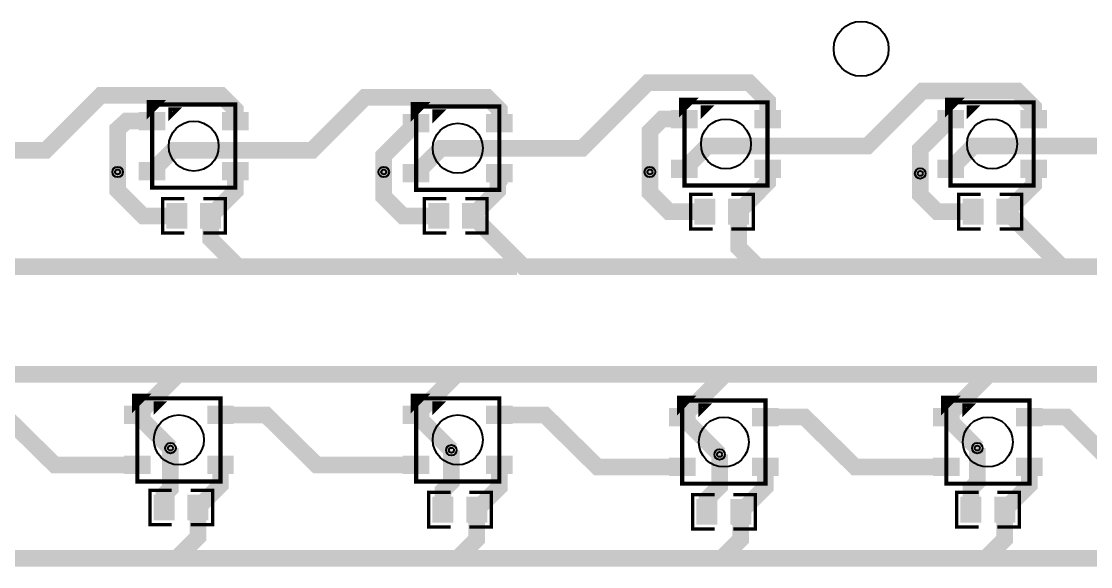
# Model space of a CAD drawing. Extents: x -5 to 8273, y -8273 to 5.
# Drawn here: x 2472 to 5003, y -2700 to -1410 of the extents above; entities that cross this region are included whole.
import ezdxf

# ---------------------------------------------------------------- set-up
doc = ezdxf.new("R2010")
doc.units = 9
for name, color, linetype, true_color in [('Hole', 7, 'Continuous', 0x222222), ('Multi-Layer', 7, 'Continuous', 0xc0c0c0), ('TopLayer', 7, 'Continuous', 0xff0000), ('TopPasteMaskLayer', 7, 'Continuous', 0x808080), ('TopSilkLayer', 7, 'Continuous', 0xffcc00), ('TopSolderMaskLayer', 7, 'Continuous', 0x800080)]:
    doc.layers.add(name, color=color, linetype=linetype, true_color=true_color)

msp = doc.modelspace()

# ---------------------------------------------------------------- hatches: boundary and pattern name
at = {"layer": 'TopLayer'}
for points in [[(2811.125, -1665.5999999999985), (2752.0250000000015, -1665.5999999999985), (2752.0250000000015, -1626.300000000003), (2811.125, -1626.300000000003)], [(3007.9249999999956, -1665.5999999999985), (2948.925000000003, -1665.5999999999985), (2948.925000000003, -1626.300000000003), (3007.9249999999956, -1626.300000000003)], [(3436.125, -1670.5999999999985), (3377.0250000000015, -1670.5999999999985), (3377.0250000000015, -1631.300000000003), (3436.125, -1631.300000000003)], [(3632.9249999999956, -1670.5999999999985), (3573.925000000003, -1670.5999999999985), (3573.925000000003, -1631.300000000003), (3632.9249999999956, -1631.300000000003)], [(4071.125, -1660.5999999999985), (4012.0250000000015, -1660.5999999999985), (4012.0250000000015, -1621.300000000003), (4071.125, -1621.300000000003)], [(4267.924999999996, -1660.5999999999985), (4208.925000000003, -1660.5999999999985), (4208.925000000003, -1621.300000000003), (4267.924999999996, -1621.300000000003)], [(4701.125, -1660.5999999999985), (4642.0250000000015, -1660.5999999999985), (4642.0250000000015, -1621.300000000003), (4701.125, -1621.300000000003)], [(4897.924999999996, -1660.5999999999985), (4838.925000000003, -1660.5999999999985), (4838.925000000003, -1621.300000000003), (4897.924999999996, -1621.300000000003)], [(2811.125, -1783.699999999997), (2752.0250000000015, -1783.699999999997), (2752.0250000000015, -1744.4000000000015), (2811.125, -1744.4000000000015)], [(3007.9249999999956, -1783.699999999997), (2948.925000000003, -1783.699999999997), (2948.925000000003, -1744.4000000000015), (3007.9249999999956, -1744.4000000000015)], [(4071.125, -1778.699999999997), (4012.0250000000015, -1778.699999999997), (4012.0250000000015, -1739.4000000000015), (4071.125, -1739.4000000000015)], [(4267.924999999996, -1778.699999999997), (4208.925000000003, -1778.699999999997), (4208.925000000003, -1739.4000000000015), (4267.924999999996, -1739.4000000000015)], [(4701.125, -1778.699999999997), (4642.0250000000015, -1778.699999999997), (4642.0250000000015, -1739.4000000000015), (4701.125, -1739.4000000000015)], [(4897.924999999996, -1778.699999999997), (4838.925000000003, -1778.699999999997), (4838.925000000003, -1739.4000000000015), (4897.924999999996, -1739.4000000000015)], [(3436.125, -1788.699999999997), (3377.0250000000015, -1788.699999999997), (3377.0250000000015, -1749.4000000000015), (3436.125, -1749.4000000000015)], [(3632.9249999999956, -1788.699999999997), (3573.925000000003, -1788.699999999997), (3573.925000000003, -1749.4000000000015), (3632.9249999999956, -1749.4000000000015)], [(2862.834999999992, -1898.5429999999978), (2817.165000000008, -1898.5429999999978), (2817.165000000008, -1841.4570000000022), (2862.834999999992, -1841.4570000000022)], [(2942.834999999992, -1898.5429999999978), (2897.165000000008, -1898.5429999999978), (2897.165000000008, -1841.4570000000022), (2942.834999999992, -1841.4570000000022)], [(3482.834999999992, -1898.5429999999978), (3437.165000000008, -1898.5429999999978), (3437.165000000008, -1841.4570000000022), (3482.834999999992, -1841.4570000000022)], [(3562.834999999992, -1898.5429999999978), (3517.165000000008, -1898.5429999999978), (3517.165000000008, -1841.4570000000022), (3562.834999999992, -1841.4570000000022)], [(4112.834999999992, -1888.5429999999978), (4067.165000000008, -1888.5429999999978), (4067.165000000008, -1831.4570000000022), (4112.834999999992, -1831.4570000000022)], [(4192.834999999992, -1888.5429999999978), (4147.165000000008, -1888.5429999999978), (4147.165000000008, -1831.4570000000022), (4192.834999999992, -1831.4570000000022)], [(4747.834999999992, -1888.5429999999978), (4702.165000000008, -1888.5429999999978), (4702.165000000008, -1831.4570000000022), (4747.834999999992, -1831.4570000000022)], [(4827.834999999992, -1888.5429999999978), (4782.165000000008, -1888.5429999999978), (4782.165000000008, -1831.4570000000022), (4827.834999999992, -1831.4570000000022)], [(2776.125, -2360.5999999999985), (2717.0250000000015, -2360.5999999999985), (2717.0250000000015, -2321.300000000003), (2776.125, -2321.300000000003)], [(2972.9249999999956, -2360.5999999999985), (2913.925000000003, -2360.5999999999985), (2913.925000000003, -2321.300000000003), (2972.9249999999956, -2321.300000000003)], [(3436.125, -2360.5999999999985), (3377.0250000000015, -2360.5999999999985), (3377.0250000000015, -2321.300000000003), (3436.125, -2321.300000000003)], [(3632.9249999999956, -2360.5999999999985), (3573.925000000003, -2360.5999999999985), (3573.925000000003, -2321.300000000003), (3632.9249999999956, -2321.300000000003)], [(4066.125, -2365.5999999999985), (4007.0250000000015, -2365.5999999999985), (4007.0250000000015, -2326.300000000003), (4066.125, -2326.300000000003)], [(4262.924999999996, -2365.5999999999985), (4203.925000000003, -2365.5999999999985), (4203.925000000003, -2326.300000000003), (4262.924999999996, -2326.300000000003)], [(4691.125, -2365.5999999999985), (4632.0250000000015, -2365.5999999999985), (4632.0250000000015, -2326.300000000003), (4691.125, -2326.300000000003)], [(4887.924999999996, -2365.5999999999985), (4828.925000000003, -2365.5999999999985), (4828.925000000003, -2326.300000000003), (4887.924999999996, -2326.300000000003)], [(2776.125, -2478.699999999997), (2717.0250000000015, -2478.699999999997), (2717.0250000000015, -2439.4000000000015), (2776.125, -2439.4000000000015)], [(2972.9249999999956, -2478.699999999997), (2913.925000000003, -2478.699999999997), (2913.925000000003, -2439.4000000000015), (2972.9249999999956, -2439.4000000000015)], [(3436.125, -2478.699999999997), (3377.0250000000015, -2478.699999999997), (3377.0250000000015, -2439.4000000000015), (3436.125, -2439.4000000000015)], [(3632.9249999999956, -2478.699999999997), (3573.925000000003, -2478.699999999997), (3573.925000000003, -2439.4000000000015), (3632.9249999999956, -2439.4000000000015)], [(4066.125, -2483.699999999997), (4007.0250000000015, -2483.699999999997), (4007.0250000000015, -2444.4000000000015), (4066.125, -2444.4000000000015)], [(4262.924999999996, -2483.699999999997), (4203.925000000003, -2483.699999999997), (4203.925000000003, -2444.4000000000015), (4262.924999999996, -2444.4000000000015)], [(4691.125, -2483.699999999997), (4632.0250000000015, -2483.699999999997), (4632.0250000000015, -2444.4000000000015), (4691.125, -2444.4000000000015)], [(4887.924999999996, -2483.699999999997), (4828.925000000003, -2483.699999999997), (4828.925000000003, -2444.4000000000015), (4887.924999999996, -2444.4000000000015)], [(2832.834999999992, -2588.542999999998), (2787.165000000008, -2588.542999999998), (2787.165000000008, -2531.457000000002), (2832.834999999992, -2531.457000000002)], [(2912.834999999992, -2588.542999999998), (2867.165000000008, -2588.542999999998), (2867.165000000008, -2531.457000000002), (2912.834999999992, -2531.457000000002)], [(3492.834999999992, -2593.542999999998), (3447.165000000008, -2593.542999999998), (3447.165000000008, -2536.457000000002), (3492.834999999992, -2536.457000000002)], [(3572.834999999992, -2593.542999999998), (3527.165000000008, -2593.542999999998), (3527.165000000008, -2536.457000000002), (3572.834999999992, -2536.457000000002)], [(4117.834999999992, -2598.542999999998), (4072.165000000008, -2598.542999999998), (4072.165000000008, -2541.457000000002), (4117.834999999992, -2541.457000000002)], [(4197.834999999992, -2598.542999999998), (4152.165000000008, -2598.542999999998), (4152.165000000008, -2541.457000000002), (4197.834999999992, -2541.457000000002)], [(4742.834999999992, -2593.542999999998), (4697.165000000008, -2593.542999999998), (4697.165000000008, -2536.457000000002), (4742.834999999992, -2536.457000000002)], [(4822.834999999992, -2593.542999999998), (4777.165000000008, -2593.542999999998), (4777.165000000008, -2536.457000000002), (4822.834999999992, -2536.457000000002)]]:
    msp.add_hatch(color=256, dxfattribs=at).paths.add_polyline_path(points)
at = {"layer": 'TopPasteMaskLayer'}
for points in [[(2811.125, -1665.5999999999985), (2752.0250000000015, -1665.5999999999985), (2752.0250000000015, -1626.300000000003), (2811.125, -1626.300000000003)], [(3007.9249999999956, -1665.5999999999985), (2948.925000000003, -1665.5999999999985), (2948.925000000003, -1626.300000000003), (3007.9249999999956, -1626.300000000003)], [(3436.125, -1670.5999999999985), (3377.0250000000015, -1670.5999999999985), (3377.0250000000015, -1631.300000000003), (3436.125, -1631.300000000003)], [(3632.9249999999956, -1670.5999999999985), (3573.925000000003, -1670.5999999999985), (3573.925000000003, -1631.300000000003), (3632.9249999999956, -1631.300000000003)], [(4071.125, -1660.5999999999985), (4012.0250000000015, -1660.5999999999985), (4012.0250000000015, -1621.300000000003), (4071.125, -1621.300000000003)], [(4267.924999999996, -1660.5999999999985), (4208.925000000003, -1660.5999999999985), (4208.925000000003, -1621.300000000003), (4267.924999999996, -1621.300000000003)], [(4701.125, -1660.5999999999985), (4642.0250000000015, -1660.5999999999985), (4642.0250000000015, -1621.300000000003), (4701.125, -1621.300000000003)], [(4897.924999999996, -1660.5999999999985), (4838.925000000003, -1660.5999999999985), (4838.925000000003, -1621.300000000003), (4897.924999999996, -1621.300000000003)], [(2811.125, -1783.699999999997), (2752.0250000000015, -1783.699999999997), (2752.0250000000015, -1744.4000000000015), (2811.125, -1744.4000000000015)], [(3007.9249999999956, -1783.699999999997), (2948.925000000003, -1783.699999999997), (2948.925000000003, -1744.4000000000015), (3007.9249999999956, -1744.4000000000015)], [(4071.125, -1778.699999999997), (4012.0250000000015, -1778.699999999997), (4012.0250000000015, -1739.4000000000015), (4071.125, -1739.4000000000015)], [(4267.924999999996, -1778.699999999997), (4208.925000000003, -1778.699999999997), (4208.925000000003, -1739.4000000000015), (4267.924999999996, -1739.4000000000015)], [(4701.125, -1778.699999999997), (4642.0250000000015, -1778.699999999997), (4642.0250000000015, -1739.4000000000015), (4701.125, -1739.4000000000015)], [(4897.924999999996, -1778.699999999997), (4838.925000000003, -1778.699999999997), (4838.925000000003, -1739.4000000000015), (4897.924999999996, -1739.4000000000015)], [(3436.125, -1788.699999999997), (3377.0250000000015, -1788.699999999997), (3377.0250000000015, -1749.4000000000015), (3436.125, -1749.4000000000015)], [(3632.9249999999956, -1788.699999999997), (3573.925000000003, -1788.699999999997), (3573.925000000003, -1749.4000000000015), (3632.9249999999956, -1749.4000000000015)], [(2862.834999999992, -1898.5429999999978), (2817.165000000008, -1898.5429999999978), (2817.165000000008, -1841.4570000000022), (2862.834999999992, -1841.4570000000022)], [(2942.834999999992, -1898.5429999999978), (2897.165000000008, -1898.5429999999978), (2897.165000000008, -1841.4570000000022), (2942.834999999992, -1841.4570000000022)], [(3482.834999999992, -1898.5429999999978), (3437.165000000008, -1898.5429999999978), (3437.165000000008, -1841.4570000000022), (3482.834999999992, -1841.4570000000022)], [(3562.834999999992, -1898.5429999999978), (3517.165000000008, -1898.5429999999978), (3517.165000000008, -1841.4570000000022), (3562.834999999992, -1841.4570000000022)], [(4112.834999999992, -1888.5429999999978), (4067.165000000008, -1888.5429999999978), (4067.165000000008, -1831.4570000000022), (4112.834999999992, -1831.4570000000022)], [(4192.834999999992, -1888.5429999999978), (4147.165000000008, -1888.5429999999978), (4147.165000000008, -1831.4570000000022), (4192.834999999992, -1831.4570000000022)], [(4747.834999999992, -1888.5429999999978), (4702.165000000008, -1888.5429999999978), (4702.165000000008, -1831.4570000000022), (4747.834999999992, -1831.4570000000022)], [(4827.834999999992, -1888.5429999999978), (4782.165000000008, -1888.5429999999978), (4782.165000000008, -1831.4570000000022), (4827.834999999992, -1831.4570000000022)], [(2776.125, -2360.5999999999985), (2717.0250000000015, -2360.5999999999985), (2717.0250000000015, -2321.300000000003), (2776.125, -2321.300000000003)], [(2972.9249999999956, -2360.5999999999985), (2913.925000000003, -2360.5999999999985), (2913.925000000003, -2321.300000000003), (2972.9249999999956, -2321.300000000003)], [(3436.125, -2360.5999999999985), (3377.0250000000015, -2360.5999999999985), (3377.0250000000015, -2321.300000000003), (3436.125, -2321.300000000003)], [(3632.9249999999956, -2360.5999999999985), (3573.925000000003, -2360.5999999999985), (3573.925000000003, -2321.300000000003), (3632.9249999999956, -2321.300000000003)], [(4066.125, -2365.5999999999985), (4007.0250000000015, -2365.5999999999985), (4007.0250000000015, -2326.300000000003), (4066.125, -2326.300000000003)], [(4262.924999999996, -2365.5999999999985), (4203.925000000003, -2365.5999999999985), (4203.925000000003, -2326.300000000003), (4262.924999999996, -2326.300000000003)], [(4691.125, -2365.5999999999985), (4632.0250000000015, -2365.5999999999985), (4632.0250000000015, -2326.300000000003), (4691.125, -2326.300000000003)], [(4887.924999999996, -2365.5999999999985), (4828.925000000003, -2365.5999999999985), (4828.925000000003, -2326.300000000003), (4887.924999999996, -2326.300000000003)], [(2776.125, -2478.699999999997), (2717.0250000000015, -2478.699999999997), (2717.0250000000015, -2439.4000000000015), (2776.125, -2439.4000000000015)], [(2972.9249999999956, -2478.699999999997), (2913.925000000003, -2478.699999999997), (2913.925000000003, -2439.4000000000015), (2972.9249999999956, -2439.4000000000015)], [(3436.125, -2478.699999999997), (3377.0250000000015, -2478.699999999997), (3377.0250000000015, -2439.4000000000015), (3436.125, -2439.4000000000015)], [(3632.9249999999956, -2478.699999999997), (3573.925000000003, -2478.699999999997), (3573.925000000003, -2439.4000000000015), (3632.9249999999956, -2439.4000000000015)], [(4066.125, -2483.699999999997), (4007.0250000000015, -2483.699999999997), (4007.0250000000015, -2444.4000000000015), (4066.125, -2444.4000000000015)], [(4262.924999999996, -2483.699999999997), (4203.925000000003, -2483.699999999997), (4203.925000000003, -2444.4000000000015), (4262.924999999996, -2444.4000000000015)], [(4691.125, -2483.699999999997), (4632.0250000000015, -2483.699999999997), (4632.0250000000015, -2444.4000000000015), (4691.125, -2444.4000000000015)], [(4887.924999999996, -2483.699999999997), (4828.925000000003, -2483.699999999997), (4828.925000000003, -2444.4000000000015), (4887.924999999996, -2444.4000000000015)], [(2832.834999999992, -2588.542999999998), (2787.165000000008, -2588.542999999998), (2787.165000000008, -2531.457000000002), (2832.834999999992, -2531.457000000002)], [(2912.834999999992, -2588.542999999998), (2867.165000000008, -2588.542999999998), (2867.165000000008, -2531.457000000002), (2912.834999999992, -2531.457000000002)], [(3492.834999999992, -2593.542999999998), (3447.165000000008, -2593.542999999998), (3447.165000000008, -2536.457000000002), (3492.834999999992, -2536.457000000002)], [(3572.834999999992, -2593.542999999998), (3527.165000000008, -2593.542999999998), (3527.165000000008, -2536.457000000002), (3572.834999999992, -2536.457000000002)], [(4117.834999999992, -2598.542999999998), (4072.165000000008, -2598.542999999998), (4072.165000000008, -2541.457000000002), (4117.834999999992, -2541.457000000002)], [(4197.834999999992, -2598.542999999998), (4152.165000000008, -2598.542999999998), (4152.165000000008, -2541.457000000002), (4197.834999999992, -2541.457000000002)], [(4742.834999999992, -2593.542999999998), (4697.165000000008, -2593.542999999998), (4697.165000000008, -2536.457000000002), (4742.834999999992, -2536.457000000002)], [(4822.834999999992, -2593.542999999998), (4777.165000000008, -2593.542999999998), (4777.165000000008, -2536.457000000002), (4822.834999999992, -2536.457000000002)]]:
    msp.add_hatch(color=256, dxfattribs=at).paths.add_polyline_path(points)
at = {"layer": 'TopSolderMaskLayer'}
for points in [[(4073.1261853357064, -1662.5964439928866), (4010.023137329612, -1662.5964439928866), (4010.023137329612, -1619.3035560071148), (4073.1261853357064, -1619.3035560071148)], [(4269.922798662257, -1662.5964439928866), (4206.926524003051, -1662.5964439928866), (4206.926524003051, -1619.3035560071148), (4269.922798662257, -1619.3035560071148)], [(4703.126185335706, -1662.5964439928866), (4640.023137329612, -1662.5964439928866), (4640.023137329612, -1619.3035560071148), (4703.126185335706, -1619.3035560071148)], [(4899.922798662257, -1662.5964439928866), (4836.926524003051, -1662.5964439928866), (4836.926524003051, -1619.3035560071148), (4899.922798662257, -1619.3035560071148)], [(2813.1261853357064, -1667.5964439928866), (2750.023137329612, -1667.5964439928866), (2750.023137329612, -1624.3035560071148), (2813.1261853357064, -1624.3035560071148)], [(3009.9227986622573, -1667.5964439928866), (2946.926524003051, -1667.5964439928866), (2946.926524003051, -1624.3035560071148), (3009.9227986622573, -1624.3035560071148)], [(3438.1261853357064, -1672.5964439928866), (3375.023137329612, -1672.5964439928866), (3375.023137329612, -1629.3035560071148), (3438.1261853357064, -1629.3035560071148)], [(3634.9227986622573, -1672.5964439928866), (3571.926524003051, -1672.5964439928866), (3571.926524003051, -1629.3035560071148), (3634.9227986622573, -1629.3035560071148)], [(2813.1261853357064, -1785.6964439928852), (2750.023137329612, -1785.6964439928852), (2750.023137329612, -1742.4035560071134), (2813.1261853357064, -1742.4035560071134)], [(3009.9227986622573, -1785.6964439928852), (2946.926524003051, -1785.6964439928852), (2946.926524003051, -1742.4035560071134), (3009.9227986622573, -1742.4035560071134)], [(4073.1261853357064, -1780.6964439928852), (4010.023137329612, -1780.6964439928852), (4010.023137329612, -1737.4035560071134), (4073.1261853357064, -1737.4035560071134)], [(4269.922798662257, -1780.6964439928852), (4206.926524003051, -1780.6964439928852), (4206.926524003051, -1737.4035560071134), (4269.922798662257, -1737.4035560071134)], [(4703.126185335706, -1780.6964439928852), (4640.023137329612, -1780.6964439928852), (4640.023137329612, -1737.4035560071134), (4703.126185335706, -1737.4035560071134)], [(4899.922798662257, -1780.6964439928852), (4836.926524003051, -1780.6964439928852), (4836.926524003051, -1737.4035560071134), (4899.922798662257, -1737.4035560071134)], [(3438.1261853357064, -1790.6964439928852), (3375.023137329612, -1790.6964439928852), (3375.023137329612, -1747.4035560071134), (3438.1261853357064, -1747.4035560071134)], [(3634.9227986622573, -1790.6964439928852), (3571.926524003051, -1790.6964439928852), (3571.926524003051, -1747.4035560071134), (3634.9227986622573, -1747.4035560071134)], [(2864.834999999992, -1900.5429649657526), (2815.165000000008, -1900.5429649657526), (2815.165000000008, -1839.4570350342474), (2864.834999999992, -1839.4570350342474)], [(2944.834999999992, -1900.5429649657526), (2895.165000000008, -1900.5429649657526), (2895.165000000008, -1839.4570350342474), (2944.834999999992, -1839.4570350342474)], [(3484.834999999992, -1900.5429649657526), (3435.165000000008, -1900.5429649657526), (3435.165000000008, -1839.4570350342474), (3484.834999999992, -1839.4570350342474)], [(3564.834999999992, -1900.5429649657526), (3515.165000000008, -1900.5429649657526), (3515.165000000008, -1839.4570350342474), (3564.834999999992, -1839.4570350342474)], [(4114.834999999992, -1890.5429649657526), (4065.165000000008, -1890.5429649657526), (4065.165000000008, -1829.4570350342474), (4114.834999999992, -1829.4570350342474)], [(4194.834999999992, -1890.5429649657526), (4145.165000000008, -1890.5429649657526), (4145.165000000008, -1829.4570350342474), (4194.834999999992, -1829.4570350342474)], [(4749.834999999992, -1890.5429649657526), (4700.165000000008, -1890.5429649657526), (4700.165000000008, -1829.4570350342474), (4749.834999999992, -1829.4570350342474)], [(4829.834999999992, -1890.5429649657526), (4780.165000000008, -1890.5429649657526), (4780.165000000008, -1829.4570350342474), (4829.834999999992, -1829.4570350342474)], [(2778.1261853357064, -2362.5964439928866), (2715.023137329612, -2362.5964439928866), (2715.023137329612, -2319.303556007115), (2778.1261853357064, -2319.303556007115)], [(2974.9227986622573, -2362.5964439928866), (2911.926524003051, -2362.5964439928866), (2911.926524003051, -2319.303556007115), (2974.9227986622573, -2319.303556007115)], [(3438.1261853357064, -2362.5964439928866), (3375.023137329612, -2362.5964439928866), (3375.023137329612, -2319.303556007115), (3438.1261853357064, -2319.303556007115)], [(3634.9227986622573, -2362.5964439928866), (3571.926524003051, -2362.5964439928866), (3571.926524003051, -2319.303556007115), (3634.9227986622573, -2319.303556007115)], [(4068.1261853357064, -2367.5964439928866), (4005.023137329612, -2367.5964439928866), (4005.023137329612, -2324.303556007115), (4068.1261853357064, -2324.303556007115)], [(4264.922798662257, -2367.5964439928866), (4201.926524003051, -2367.5964439928866), (4201.926524003051, -2324.303556007115), (4264.922798662257, -2324.303556007115)], [(4693.126185335706, -2367.5964439928866), (4630.023137329612, -2367.5964439928866), (4630.023137329612, -2324.303556007115), (4693.126185335706, -2324.303556007115)], [(4889.922798662257, -2367.5964439928866), (4826.926524003051, -2367.5964439928866), (4826.926524003051, -2324.303556007115), (4889.922798662257, -2324.303556007115)], [(2778.1261853357064, -2480.696443992885), (2715.023137329612, -2480.696443992885), (2715.023137329612, -2437.4035560071134), (2778.1261853357064, -2437.4035560071134)], [(2974.9227986622573, -2480.696443992885), (2911.926524003051, -2480.696443992885), (2911.926524003051, -2437.4035560071134), (2974.9227986622573, -2437.4035560071134)], [(3438.1261853357064, -2480.696443992885), (3375.023137329612, -2480.696443992885), (3375.023137329612, -2437.4035560071134), (3438.1261853357064, -2437.4035560071134)], [(3634.9227986622573, -2480.696443992885), (3571.926524003051, -2480.696443992885), (3571.926524003051, -2437.4035560071134), (3634.9227986622573, -2437.4035560071134)], [(4068.1261853357064, -2485.696443992885), (4005.023137329612, -2485.696443992885), (4005.023137329612, -2442.4035560071134), (4068.1261853357064, -2442.4035560071134)], [(4264.922798662257, -2485.696443992885), (4201.926524003051, -2485.696443992885), (4201.926524003051, -2442.4035560071134), (4264.922798662257, -2442.4035560071134)], [(4693.126185335706, -2485.696443992885), (4630.023137329612, -2485.696443992885), (4630.023137329612, -2442.4035560071134), (4693.126185335706, -2442.4035560071134)], [(4889.922798662257, -2485.696443992885), (4826.926524003051, -2485.696443992885), (4826.926524003051, -2442.4035560071134), (4889.922798662257, -2442.4035560071134)], [(2834.834999999992, -2590.5429649657526), (2785.165000000008, -2590.5429649657526), (2785.165000000008, -2529.4570350342474), (2834.834999999992, -2529.4570350342474)], [(2914.834999999992, -2590.5429649657526), (2865.165000000008, -2590.5429649657526), (2865.165000000008, -2529.4570350342474), (2914.834999999992, -2529.4570350342474)], [(3494.834999999992, -2595.5429649657526), (3445.165000000008, -2595.5429649657526), (3445.165000000008, -2534.4570350342474), (3494.834999999992, -2534.4570350342474)], [(3574.834999999992, -2595.5429649657526), (3525.165000000008, -2595.5429649657526), (3525.165000000008, -2534.4570350342474), (3574.834999999992, -2534.4570350342474)], [(4119.834999999992, -2600.5429649657526), (4070.165000000008, -2600.5429649657526), (4070.165000000008, -2539.4570350342474), (4119.834999999992, -2539.4570350342474)], [(4199.834999999992, -2600.5429649657526), (4150.165000000008, -2600.5429649657526), (4150.165000000008, -2539.4570350342474), (4199.834999999992, -2539.4570350342474)], [(4744.834999999992, -2595.5429649657526), (4695.165000000008, -2595.5429649657526), (4695.165000000008, -2534.4570350342474), (4744.834999999992, -2534.4570350342474)], [(4824.834999999992, -2595.5429649657526), (4775.165000000008, -2595.5429649657526), (4775.165000000008, -2534.4570350342474), (4824.834999999992, -2534.4570350342474)]]:
    msp.add_hatch(color=256, dxfattribs=at).paths.add_polyline_path(points)

# ---------------------------------------------------------------- linework, layer by layer
at = {"layer": 'Hole'}
for centre in [(2700, -1766.260000000002), (3330, -1766.260000000002), (3960, -1766.260000000002), (4600, -1769.5999999999985), (2825, -2419.3800000000047), (3490, -2424.3800000000047), (4125, -2434.3800000000047), (4735, -2419.3800000000047)]:
    msp.add_circle(centre, 6, dxfattribs=at)
at = {"layer": 'Multi-Layer'}
for centre, radius in [((4460, -1475), 64.961), ((2700, -1766.260000000002), 12.5), ((3330, -1766.260000000002), 12.5), ((3960, -1766.260000000002), 12.5), ((4600, -1769.5999999999985), 12.5), ((2825, -2419.3800000000047), 12.5), ((3490, -2424.3800000000047), 12.5), ((4125, -2434.3800000000047), 12.5), ((4735, -2419.3800000000047), 12.5)]:
    msp.add_circle(centre, radius, dxfattribs=at)
at = {"layer": 'TopLayer', "const_width": 39.37}
for points in [[(4238.424999999996, -1640.949999999997), (4238.424999999996, -1598.425000000003), (4195, -1555), (3955, -1555), (3800, -1710), (3465.625, -1710), (3406.5750000000044, -1769.050000000003)], [(2978.4249999999956, -1645.949999999997), (2978.4249999999956, -1618.425000000003), (2945, -1585), (2660, -1585), (2530, -1715), (2185.625, -1715), (2131.5750000000044, -1769.050000000003)], [(4868.4000000000015, -1640.9000000000015), (4868.4000000000015, -1613.4000000000015), (4830, -1575), (4605, -1575), (4475, -1705), (4095.600000000006, -1705), (4041.5999999999985, -1759.0999999999985)], [(3603.4249999999956, -1650.949999999997), (3603.4249999999956, -1618.425000000003), (3575, -1590), (3285, -1590), (3160, -1715), (2830.625, -1715), (2781.5750000000044, -1764.050000000003)], [(5508.4000000000015, -1640.9000000000015), (5508.4000000000015, -1613.4000000000015), (5485, -1590), (5155, -1590), (5040, -1705), (4725.600000000006, -1705), (4671.5999999999985, -1759.0999999999985)], [(2700, -1766.2620000000024), (2700, -1665), (2721, -1645.9000000000015), (2781.5999999999985, -1645.9000000000015)], [(3330, -1766.2620000000024), (3330, -1727.5250000000015), (3406.5750000000044, -1650.949999999997)], [(4041.5750000000044, -1640.949999999997), (3989.0499999999956, -1640.949999999997), (3960, -1670), (3960, -1766.2620000000024)], [(4600, -1769.5950000000012), (4600, -1712.5250000000015), (4671.575000000004, -1640.949999999997)], [(2920, -1870), (2978.4230000000025, -1811.5770000000048), (2978.4230000000025, -1764.050000000003)], [(4238.4230000000025, -1759.050000000003), (4238.4230000000025, -1791.5770000000048), (4170, -1860)], [(4805, -1860), (4868.4230000000025, -1796.5770000000048), (4868.4230000000025, -1759.050000000003)], [(2840, -1870), (2760, -1870), (2700, -1810), (2700, -1766.300000000003)], [(3460, -1870), (3375, -1870), (3330, -1825), (3330, -1766.300000000003)], [(3540, -1870), (3600, -1810), (3600, -1790), (3603.4230000000025, -1786.574999999997), (3603.4230000000025, -1769.050000000003)], [(3960, -1766.2620000000024), (3960, -1815), (4005, -1860), (4090, -1860)], [(4725, -1860), (4640, -1860), (4600, -1820), (4600, -1769.5950000000012)], [(4974.700000000004, -1990), (4215, -1990), (4170, -1945), (4170, -1860)], [(4974.7019999999975, -1990), (4935, -1990), (4805, -1860)], [(2985, -1990), (2290, -1990), (2265, -1965), (2265, -1870)], [(3645, -1990), (2985, -1990), (2920, -1925), (2920, -1870)], [(4215, -1990), (3660, -1990), (3540, -1870)], [(5500, -1990), (4974.7019999999975, -1990)], [(2842.524999999994, -2245), (2242.524999999994, -2245), (2146.5750000000044, -2340.949999999997)], [(3502.524999999994, -2245), (2842.524999999994, -2245), (2746.5750000000044, -2340.949999999997)], [(4137.524999999994, -2245), (3502.524999999994, -2245), (3406.5750000000044, -2340.949999999997)], [(4762.524999999994, -2245), (4137.524999999994, -2245), (4036.5750000000044, -2345.949999999997)], [(5377.524999999994, -2245), (4762.524999999994, -2245), (4661.575000000004, -2345.949999999997)], [(2343.4000000000015, -2340.9000000000015), (2431, -2340.9000000000015), (2551, -2459.0999999999985), (2746.5999999999985, -2459.0999999999985)], [(2825, -2419.375), (2825, -2419.375), (2746.5750000000044, -2340.949999999997)], [(2943.4000000000015, -2340.9000000000015), (3051, -2340.9000000000015), (3171, -2459.0999999999985), (3406.5999999999985, -2459.0999999999985)], [(3490, -2424.375), (3490, -2424.375), (3406.5750000000044, -2340.949999999997)], [(3603.4000000000015, -2340.9000000000015), (3711, -2340.9000000000015), (3836, -2464.0999999999985), (4036.5999999999985, -2464.0999999999985)], [(4125, -2434.375), (4125, -2434.375), (4036.5750000000044, -2345.949999999997)], [(4233.4000000000015, -2345.9000000000015), (4326, -2345.9000000000015), (4446, -2464.0999999999985), (4661.5999999999985, -2464.0999999999985)], [(4735, -2419.375), (4735, -2419.375), (4661.575000000004, -2345.949999999997)], [(4858.424999999996, -2345.949999999997), (4945.950000000004, -2345.949999999997), (5064.049999999996, -2464.050000000003), (5276.575000000004, -2464.050000000003)], [(2810, -2560), (2810, -2530), (2825, -2515), (2825, -2419.375)], [(4720, -2565), (4720, -2515), (4735, -2500), (4735, -2419.375)], [(3470, -2565), (3470, -2520), (3490, -2500), (3490, -2424.375)], [(4095, -2570), (4095, -2540), (4125, -2510), (4125, -2434.375)], [(2890, -2560), (2943.4230000000025, -2506.577000000005), (2943.4230000000025, -2459.050000000003)], [(3550, -2565), (3603.4230000000025, -2511.577000000005), (3603.4230000000025, -2459.050000000003)], [(4175, -2570), (4233.4230000000025, -2511.577000000005), (4233.4230000000025, -2464.050000000003)], [(4800, -2565), (4858.4230000000025, -2506.577000000005), (4858.4230000000025, -2464.050000000003)], [(2250, -2680), (2840, -2680), (2890, -2630), (2890, -2560)], [(2840, -2680), (3505, -2680), (3550, -2635), (3550, -2565)], [(3505, -2680), (4130, -2680), (4175, -2635), (4175, -2570)], [(4130, -2680), (4755, -2680), (4800, -2635), (4800, -2565)], [(4755, -2680), (5370, -2680), (5415, -2635), (5415, -2570)]]:
    msp.add_lwpolyline(points, dxfattribs=at)
at = {"layer": 'TopSilkLayer', "const_width": 10}
for points in [[(4033.7309999999998, -1625.1920000000027), (4033.7309999999998, -1595.6640000000043), (4063.2579999999944, -1595.6640000000043), (4033.7309999999998, -1625.1920000000027)], [(4663.731, -1625.1920000000027), (4663.731, -1595.6640000000043), (4693.257999999994, -1595.6640000000043), (4663.731, -1625.1920000000027)], [(2773.7309999999998, -1630.1920000000027), (2773.7309999999998, -1600.6640000000043), (2803.2579999999944, -1600.6640000000043), (2773.7309999999998, -1630.1920000000027)], [(2978.4449999999997, -1803.4199999999983), (2781.595000000001, -1803.4199999999983), (2781.595000000001, -1606.5699999999997), (2978.4449999999997, -1606.5699999999997), (2978.4449999999997, -1803.4199999999983)], [(2824.912000000004, -1634.1299999999974), (2824.912000000004, -1618.3800000000047), (2840.659999999996, -1618.3849999999948), (2824.912000000004, -1634.1299999999974)], [(3398.7309999999998, -1635.1920000000027), (3398.7309999999998, -1605.6640000000043), (3428.2579999999944, -1605.6640000000043), (3398.7309999999998, -1635.1920000000027)], [(3603.4449999999997, -1808.4199999999983), (3406.595000000001, -1808.4199999999983), (3406.595000000001, -1611.5699999999997), (3603.4449999999997, -1611.5699999999997), (3603.4449999999997, -1808.4199999999983)], [(3449.912000000004, -1639.1299999999974), (3449.912000000004, -1623.3800000000047), (3465.659999999996, -1623.3849999999948), (3449.912000000004, -1639.1299999999974)], [(4238.445, -1798.4199999999983), (4041.595000000001, -1798.4199999999983), (4041.595000000001, -1601.5699999999997), (4238.445, -1601.5699999999997), (4238.445, -1798.4199999999983)], [(4084.912000000004, -1629.1299999999974), (4084.912000000004, -1613.3800000000047), (4100.659999999996, -1613.3849999999948), (4084.912000000004, -1629.1299999999974)], [(4868.445, -1798.4199999999983), (4671.595000000001, -1798.4199999999983), (4671.595000000001, -1601.5699999999997), (4868.445, -1601.5699999999997), (4868.445, -1798.4199999999983)], [(4714.912000000004, -1629.1299999999974), (4714.912000000004, -1613.3800000000047), (4730.659999999996, -1613.3849999999948), (4714.912000000004, -1629.1299999999974)], [(2738.7309999999998, -2325.1920000000027), (2738.7309999999998, -2295.6640000000043), (2768.2579999999944, -2295.6640000000043), (2738.7309999999998, -2325.1920000000027)], [(2943.4449999999997, -2498.4199999999983), (2746.595000000001, -2498.4199999999983), (2746.595000000001, -2301.5699999999997), (2943.4449999999997, -2301.5699999999997), (2943.4449999999997, -2498.4199999999983)], [(3398.7309999999998, -2325.1920000000027), (3398.7309999999998, -2295.6640000000043), (3428.2579999999944, -2295.6640000000043), (3398.7309999999998, -2325.1920000000027)], [(3603.4449999999997, -2498.4199999999983), (3406.595000000001, -2498.4199999999983), (3406.595000000001, -2301.5699999999997), (3603.4449999999997, -2301.5699999999997), (3603.4449999999997, -2498.4199999999983)], [(4028.7309999999998, -2330.1920000000027), (4028.7309999999998, -2300.6640000000043), (4058.2579999999944, -2300.6640000000043), (4028.7309999999998, -2330.1920000000027)], [(4233.445, -2503.4199999999983), (4036.595000000001, -2503.4199999999983), (4036.595000000001, -2306.5699999999997), (4233.445, -2306.5699999999997), (4233.445, -2503.4199999999983)], [(4653.731, -2330.1920000000027), (4653.731, -2300.6640000000043), (4683.257999999994, -2300.6640000000043), (4653.731, -2330.1920000000027)], [(4858.445, -2503.4199999999983), (4661.595000000001, -2503.4199999999983), (4661.595000000001, -2306.5699999999997), (4858.445, -2306.5699999999997), (4858.445, -2503.4199999999983)], [(2789.912000000004, -2329.1299999999974), (2789.912000000004, -2313.3800000000047), (2805.659999999996, -2313.3849999999948), (2789.912000000004, -2329.1299999999974)], [(3449.912000000004, -2329.1299999999974), (3449.912000000004, -2313.3800000000047), (3465.659999999996, -2313.3849999999948), (3449.912000000004, -2329.1299999999974)], [(4079.912000000004, -2334.1299999999974), (4079.912000000004, -2318.3800000000047), (4095.659999999996, -2318.3849999999948), (4079.912000000004, -2334.1299999999974)], [(4704.912000000004, -2334.1299999999974), (4704.912000000004, -2318.3800000000047), (4720.659999999996, -2318.3849999999948), (4704.912000000004, -2334.1299999999974)]]:
    msp.add_lwpolyline(points, close=True, dxfattribs=at)
at = {"layer": 'TopSilkLayer', "const_width": 7.87}
for points in [[(4108.159999999996, -1819.260000000002), (4056.189999999995, -1819.260000000002), (4056.189999999995, -1900.760000000002), (4108.159999999996, -1900.760000000002)], [(4152.730000000003, -1819.260000000002), (4204.700000000004, -1819.260000000002), (4204.700000000004, -1900.760000000002), (4152.730000000003, -1900.760000000002)], [(4743.159999999996, -1819.260000000002), (4691.189999999995, -1819.260000000002), (4691.189999999995, -1900.760000000002), (4743.159999999996, -1900.760000000002)], [(4787.730000000003, -1819.260000000002), (4839.700000000004, -1819.260000000002), (4839.700000000004, -1900.760000000002), (4787.730000000003, -1900.760000000002)], [(2858.159999999996, -1829.260000000002), (2806.189999999995, -1829.260000000002), (2806.189999999995, -1910.760000000002), (2858.159999999996, -1910.760000000002)], [(2902.730000000003, -1829.260000000002), (2954.7000000000044, -1829.260000000002), (2954.7000000000044, -1910.760000000002), (2902.730000000003, -1910.760000000002)], [(3478.159999999996, -1829.260000000002), (3426.189999999995, -1829.260000000002), (3426.189999999995, -1910.760000000002), (3478.159999999996, -1910.760000000002)], [(3522.730000000003, -1829.260000000002), (3574.7000000000044, -1829.260000000002), (3574.7000000000044, -1910.760000000002), (3522.730000000003, -1910.760000000002)], [(2828.159999999996, -2519.260000000002), (2776.189999999995, -2519.260000000002), (2776.189999999995, -2600.760000000002), (2828.159999999996, -2600.760000000002)], [(2872.730000000003, -2519.260000000002), (2924.7000000000044, -2519.260000000002), (2924.7000000000044, -2600.760000000002), (2872.730000000003, -2600.760000000002)], [(3488.159999999996, -2524.260000000002), (3436.189999999995, -2524.260000000002), (3436.189999999995, -2605.760000000002), (3488.159999999996, -2605.760000000002)], [(3532.730000000003, -2524.260000000002), (3584.7000000000044, -2524.260000000002), (3584.7000000000044, -2605.760000000002), (3532.730000000003, -2605.760000000002)], [(4113.159999999996, -2529.260000000002), (4061.189999999995, -2529.260000000002), (4061.189999999995, -2610.760000000002), (4113.159999999996, -2610.760000000002)], [(4157.730000000003, -2529.260000000002), (4209.700000000004, -2529.260000000002), (4209.700000000004, -2610.760000000002), (4157.730000000003, -2610.760000000002)], [(4738.159999999996, -2524.260000000002), (4686.189999999995, -2524.260000000002), (4686.189999999995, -2605.760000000002), (4738.159999999996, -2605.760000000002)], [(4782.730000000003, -2524.260000000002), (4834.700000000004, -2524.260000000002), (4834.700000000004, -2605.760000000002), (4782.730000000003, -2605.760000000002)]]:
    msp.add_lwpolyline(points, dxfattribs=at)
at = {"layer": 'TopSilkLayer'}
for centre in [(4140.029999999999, -1700), (4770.029999999999, -1700), (2880.029999999999, -1705), (3505.029999999999, -1710), (2845.029999999999, -2400), (3505.029999999999, -2400), (4135.029999999999, -2405), (4760.029999999999, -2405)]:
    msp.add_circle(centre, 59.059999999999995, dxfattribs=at)

doc.saveas('drawing.dxf')
